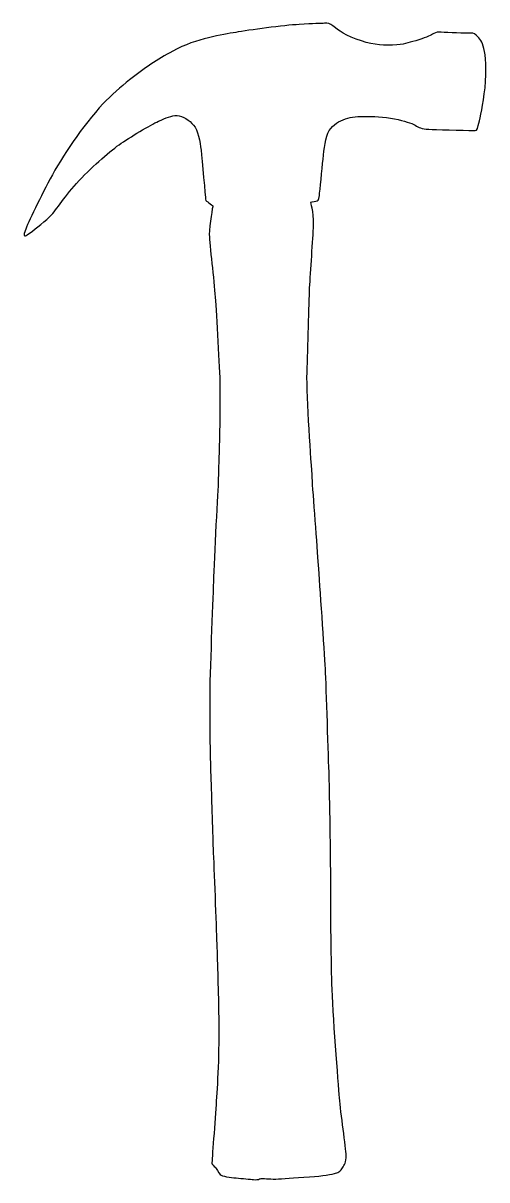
# Model space of a CAD drawing. Header units: centimetres. Extents: x -4 to 4, y -10 to 10.
import ezdxf

# ---------------------------------------------------------------- set-up
doc = ezdxf.new("R2010")
doc.units = ezdxf.units.CM
doc.header["$MEASUREMENT"] = 0
doc.layers.add('Camada 1', color=7, linetype='Continuous')

msp = doc.modelspace()

# ---------------------------------------------------------------- linework, layer by layer
at = {"layer": 'Camada 1'}
msp.add_open_spline([(-0.61703, 2.65302), (-0.60957, 2.88405), (-0.60123, 3.45066), (-0.60536, 3.72622), (-0.60536, 3.72622), (-0.60943, 4.00173), (-0.66598, 4.94521), (-0.68561, 5.2372), (-0.68561, 5.2372), (-0.70519, 5.52917), (-0.78298, 6.14358), (-0.78742, 6.31562), (-0.78742, 6.31562), (-0.79176, 6.48757), (-0.72506, 6.81031), (-0.72506, 6.81031), (-0.72506, 6.81031), (-0.72506, 6.81031), (-0.77059, 6.84169), (-0.79613, 6.86315), (-0.79613, 6.86315), (-0.82161, 6.88461), (-0.85214, 6.89601), (-0.85169, 6.92453), (-0.85169, 6.92453), (-0.85127, 6.95305), (-0.91522, 7.61546), (-0.9295, 7.76741), (-0.9295, 7.76741), (-0.94387, 7.91944), (-0.98773, 8.11481), (-1.0579, 8.19971), (-1.0579, 8.19971), (-1.12804, 8.28454), (-1.24213, 8.36121), (-1.34164, 8.36452), (-1.34164, 8.36452), (-1.44107, 8.36777), (-1.52897, 8.32661), (-1.66224, 8.2667), (-1.66224, 8.2667), (-1.79551, 8.2069), (-2.15741, 7.99354), (-2.34002, 7.86207), (-2.34002, 7.86207), (-2.52263, 7.7306), (-2.8399, 7.45392), (-3.07218, 7.19728), (-3.07218, 7.19728), (-3.30451, 6.94074), (-3.44043, 6.70981), (-3.54322, 6.61361), (-3.54322, 6.61361), (-3.64596, 6.51738), (-3.83754, 6.37289), (-3.89739, 6.32775), (-3.89739, 6.32775), (-3.95729, 6.28259), (-3.99031, 6.2765), (-3.96401, 6.36207), (-3.96401, 6.36207), (-3.93763, 6.44764), (-3.72824, 6.89674), (-3.52517, 7.27523), (-3.52517, 7.27523), (-3.32208, 7.65377), (-2.9769, 8.18018), (-2.61146, 8.57153), (-2.61146, 8.57153), (-2.47782, 8.71478), (-2.30692, 8.86088), (-2.16294, 8.9779), (-2.16294, 8.9779), (-1.91341, 9.18065), (-1.68222, 9.33101), (-1.41753, 9.47492), (-1.41753, 9.47492), (-1.0002, 9.70199), (-0.55356, 9.7571), (-0.33377, 9.79761), (-0.33377, 9.79761), (-0.11398, 9.83804), (0.50406, 9.91905), (0.75589, 9.93369), (0.75589, 9.93369), (1.00772, 9.94827), (1.13676, 9.95155), (1.19412, 9.95417), (1.19412, 9.95417), (1.25164, 9.95679), (1.2936, 9.95086), (1.33813, 9.9125), (1.33813, 9.9125), (1.38269, 9.87414), (1.48995, 9.77336), (1.74091, 9.68096), (1.74091, 9.68096), (1.99205, 9.58854), (2.15004, 9.56994), (2.36538, 9.57894), (2.36538, 9.57894), (2.58078, 9.58794), (2.61668, 9.61503), (2.76503, 9.65488), (2.76503, 9.65488), (2.9133, 9.69473), (3.01665, 9.74444), (3.05163, 9.76455), (3.05163, 9.76455), (3.08656, 9.78471), (3.11447, 9.80572), (3.16754, 9.80183), (3.16754, 9.80183), (3.22046, 9.79797), (3.55388, 9.78328), (3.64326, 9.78498), (3.64326, 9.78498), (3.73277, 9.78667), (3.77219, 9.78829), (3.80278, 9.75185), (3.80278, 9.75185), (3.83326, 9.71542), (3.8974, 9.66361), (3.92608, 9.56312), (3.92608, 9.56312), (3.95476, 9.46263), (3.98773, 9.2652), (3.96587, 8.95765), (3.96587, 8.95765), (3.94407, 8.6501), (3.88671, 8.3939), (3.85895, 8.2728), (3.85895, 8.2728), (3.83119, 8.1517), (3.82133, 8.10667), (3.78577, 8.1081), (3.78577, 8.1081), (3.75032, 8.10958), (3.20255, 8.12223), (3.04618, 8.1263), (3.04618, 8.1263), (2.88971, 8.13051), (2.83523, 8.14884), (2.77969, 8.18528), (2.77969, 8.18528), (2.72407, 8.22161), (2.62208, 8.25735), (2.46007, 8.29799), (2.46007, 8.29799), (2.29801, 8.33852), (2.09259, 8.34958), (1.92879, 8.35128), (1.92879, 8.35128), (1.76483, 8.35281), (1.66389, 8.34559), (1.55501, 8.30733), (1.55501, 8.30733), (1.44619, 8.26907), (1.34236, 8.21578), (1.27709, 8.10717), (1.27709, 8.10717), (1.21187, 7.99848), (1.18584, 7.7879), (1.16872, 7.61534), (1.16872, 7.61534), (1.15163, 7.44278), (1.11689, 7.06919), (1.10562, 6.98862), (1.10562, 6.98862), (1.0943, 6.90805), (1.08535, 6.89506), (1.04537, 6.88996), (1.04537, 6.88996), (1.00536, 6.88483), (0.95396, 6.87424), (0.95396, 6.87424), (0.95396, 6.87424), (0.95396, 6.87424), (1.01479, 6.72292), (1.00579, 6.48136), (1.00579, 6.48136), (0.99674, 6.2398), (0.95211, 5.66761), (0.93917, 5.39805), (0.93917, 5.39805), (0.92631, 5.12847), (0.91091, 4.35938), (0.89483, 3.94022), (0.89483, 3.94022), (0.87882, 3.52115), (0.97024, 2.36923), (0.98272, 2.12822), (0.98272, 2.12822), (0.99529, 1.88724), (1.07278, 0.91577), (1.09242, 0.62375), (1.09242, 0.62375), (1.11211, 0.33184), (1.19217, -0.85064), (1.20926, -1.16018), (1.20926, -1.16018), (1.22641, -1.46966), (1.26358, -2.7032), (1.27422, -3.00822), (1.27422, -3.00822), (1.28491, -3.31326), (1.30187, -4.43684), (1.3011, -4.79739), (1.3011, -4.79739), (1.30044, -5.15791), (1.3075, -6.12303), (1.321, -6.58555), (1.321, -6.58555), (1.3345, -7.04807), (1.43268, -8.30457), (1.45221, -8.54654), (1.45221, -8.54654), (1.47168, -8.78853), (1.56558, -9.41583), (1.56632, -9.5374), (1.56632, -9.5374), (1.56703, -9.6589), (1.53613, -9.70097), (1.5043, -9.75002), (1.5043, -9.75002), (1.47247, -9.7991), (1.46549, -9.82315), (1.36555, -9.84837), (1.36555, -9.84837), (1.26572, -9.87364), (1.10525, -9.89748), (0.83903, -9.91362), (0.83903, -9.91362), (0.57275, -9.92979), (0.42025, -9.94767), (0.31378, -9.94339), (0.31378, -9.94339), (0.20742, -9.93913), (0.09441, -9.93043), (0.07489, -9.94196), (0.07489, -9.94196), (0.05547, -9.95347), (0.012, -9.95813), (-0.02996, -9.95223), (-0.02996, -9.95223), (-0.07198, -9.9463), (-0.23094, -9.93469), (-0.32592, -9.9249), (-0.32592, -9.9249), (-0.42085, -9.91511), (-0.57537, -9.89699), (-0.59934, -9.865), (-0.59934, -9.865), (-0.62342, -9.83312), (-0.67004, -9.75864), (-0.68914, -9.74176), (-0.68914, -9.74176), (-0.70816, -9.72483), (-0.74264, -9.69138), (-0.74322, -9.66985), (-0.74322, -9.66985), (-0.7438, -9.64832), (-0.68692, -8.91367), (-0.66763, -8.59855), (-0.66763, -8.59855), (-0.6575, -8.4344), (-0.63972, -8.19562), (-0.63125, -7.91296), (-0.63125, -7.91296), (-0.62323, -7.65295), (-0.62382, -7.35009), (-0.62583, -7.15832), (-0.62583, -7.15832), (-0.63017, -6.75774), (-0.6493, -6.20868), (-0.65898, -5.89668), (-0.65898, -5.89668), (-0.66866, -5.58468), (-0.70888, -4.57562), (-0.72153, -4.25965), (-0.72153, -4.25965), (-0.73423, -3.94368), (-0.75071, -3.27355), (-0.76003, -3.08659), (-0.76003, -3.08659), (-0.76948, -2.89958), (-0.78194, -2.20153), (-0.78104, -1.71245), (-0.78104, -1.71245), (-0.78014, -1.22342), (-0.7282, -0.04161), (-0.71704, 0.34249), (-0.71704, 0.34249), (-0.70587, 0.72656), (-0.63711, 1.97738), (-0.6338, 2.07689), (-0.6338, 2.07689), (-0.6305, 2.17645), (-0.62447, 2.42198), (-0.61703, 2.65302)], degree=3, knots=[0, 0, 0, 0, 0.01315789, 0.01315789, 0.01315789, 0.01315789, 0.02631579, 0.02631579, 0.02631579, 0.02631579, 0.03947368, 0.03947368, 0.03947368, 0.03947368, 0.05263158, 0.05263158, 0.05263158, 0.05263158, 0.06578947, 0.06578947, 0.06578947, 0.06578947, 0.07894737, 0.07894737, 0.07894737, 0.07894737, 0.09210526, 0.09210526, 0.09210526, 0.09210526, 0.10526316, 0.10526316, 0.10526316, 0.10526316, 0.11842105, 0.11842105, 0.11842105, 0.11842105, 0.13157895, 0.13157895, 0.13157895, 0.13157895, 0.14473684, 0.14473684, 0.14473684, 0.14473684, 0.15789474, 0.15789474, 0.15789474, 0.15789474, 0.17105263, 0.17105263, 0.17105263, 0.17105263, 0.18421053, 0.18421053, 0.18421053, 0.18421053, 0.19736842, 0.19736842, 0.19736842, 0.19736842, 0.21052632, 0.21052632, 0.21052632, 0.21052632, 0.22368421, 0.22368421, 0.22368421, 0.22368421, 0.23684211, 0.23684211, 0.23684211, 0.23684211, 0.25, 0.25, 0.25, 0.25, 0.26315789, 0.26315789, 0.26315789, 0.26315789, 0.27631579, 0.27631579, 0.27631579, 0.27631579, 0.28947368, 0.28947368, 0.28947368, 0.28947368, 0.30263158, 0.30263158, 0.30263158, 0.30263158, 0.31578947, 0.31578947, 0.31578947, 0.31578947, 0.32894737, 0.32894737, 0.32894737, 0.32894737, 0.34210526, 0.34210526, 0.34210526, 0.34210526, 0.35526316, 0.35526316, 0.35526316, 0.35526316, 0.36842105, 0.36842105, 0.36842105, 0.36842105, 0.38157895, 0.38157895, 0.38157895, 0.38157895, 0.39473684, 0.39473684, 0.39473684, 0.39473684, 0.40789474, 0.40789474, 0.40789474, 0.40789474, 0.42105263, 0.42105263, 0.42105263, 0.42105263, 0.43421053, 0.43421053, 0.43421053, 0.43421053, 0.44736842, 0.44736842, 0.44736842, 0.44736842, 0.46052632, 0.46052632, 0.46052632, 0.46052632, 0.47368421, 0.47368421, 0.47368421, 0.47368421, 0.48684211, 0.48684211, 0.48684211, 0.48684211, 0.5, 0.5, 0.5, 0.5, 0.51315789, 0.51315789, 0.51315789, 0.51315789, 0.52631579, 0.52631579, 0.52631579, 0.52631579, 0.53947368, 0.53947368, 0.53947368, 0.53947368, 0.55263158, 0.55263158, 0.55263158, 0.55263158, 0.56578947, 0.56578947, 0.56578947, 0.56578947, 0.57894737, 0.57894737, 0.57894737, 0.57894737, 0.59210526, 0.59210526, 0.59210526, 0.59210526, 0.60526316, 0.60526316, 0.60526316, 0.60526316, 0.61842105, 0.61842105, 0.61842105, 0.61842105, 0.63157895, 0.63157895, 0.63157895, 0.63157895, 0.64473684, 0.64473684, 0.64473684, 0.64473684, 0.65789474, 0.65789474, 0.65789474, 0.65789474, 0.67105263, 0.67105263, 0.67105263, 0.67105263, 0.68421053, 0.68421053, 0.68421053, 0.68421053, 0.69736842, 0.69736842, 0.69736842, 0.69736842, 0.71052632, 0.71052632, 0.71052632, 0.71052632, 0.72368421, 0.72368421, 0.72368421, 0.72368421, 0.73684211, 0.73684211, 0.73684211, 0.73684211, 0.75, 0.75, 0.75, 0.75, 0.76315789, 0.76315789, 0.76315789, 0.76315789, 0.77631579, 0.77631579, 0.77631579, 0.77631579, 0.78947368, 0.78947368, 0.78947368, 0.78947368, 0.80263158, 0.80263158, 0.80263158, 0.80263158, 0.81578947, 0.81578947, 0.81578947, 0.81578947, 0.82894737, 0.82894737, 0.82894737, 0.82894737, 0.84210526, 0.84210526, 0.84210526, 0.84210526, 0.85526316, 0.85526316, 0.85526316, 0.85526316, 0.86842105, 0.86842105, 0.86842105, 0.86842105, 0.88157895, 0.88157895, 0.88157895, 0.88157895, 0.89473684, 0.89473684, 0.89473684, 0.89473684, 0.90789474, 0.90789474, 0.90789474, 0.90789474, 0.92105263, 0.92105263, 0.92105263, 0.92105263, 0.93421053, 0.93421053, 0.93421053, 0.93421053, 0.94736842, 0.94736842, 0.94736842, 0.94736842, 0.96052632, 0.96052632, 0.96052632, 0.96052632, 0.97368421, 0.97368421, 0.97368421, 0.97368421, 1, 1, 1, 1], dxfattribs=at)

doc.saveas('drawing.dxf')
